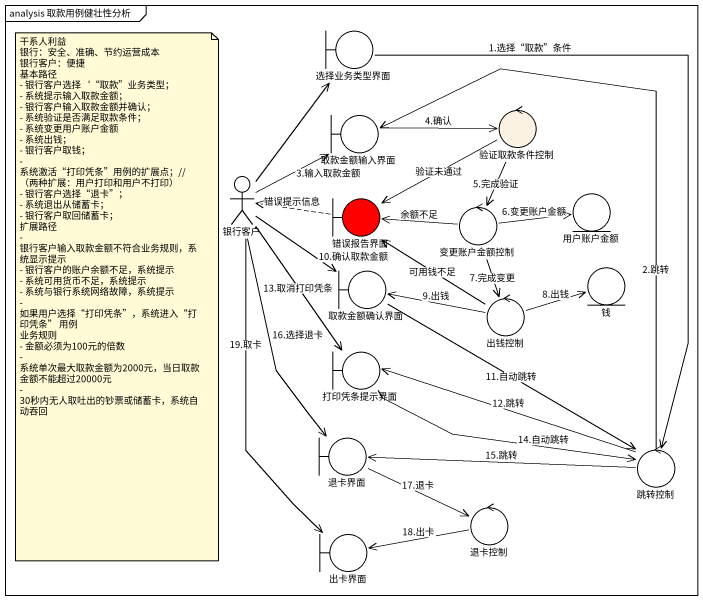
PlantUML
@startuml
mainframe analysis 取款用例健壮性分析
boundary 选择业务类型界面
boundary 取款金额输入界面
control 验证取款条件控制 #FCF2E3
actor 银行客户
boundary 错误报告界面 #FF0000
entity 用户账户金额
control 变更账户金额控制
boundary 取款金额确认界面
entity 钱
control 出钱控制
boundary 打印凭条提示界面
boundary 退卡界面
control 跳转控制
control 退卡控制
boundary 出卡界面
选择业务类型界面 --> 跳转控制 : 1.选择“取款”条件
取款金额输入界面 -right-> 验证取款条件控制 : 4.确认
验证取款条件控制 -left-> 错误报告界面 : 验证未通过
验证取款条件控制 --> 变更账户金额控制 : 5.完成验证
银行客户 -up-> 选择业务类型界面
银行客户 -up-> 取款金额输入界面 : 3.输入取款金额
银行客户 --> 取款金额确认界面 : 10.确认取款金额
银行客户 --> 打印凭条提示界面 : 13.取消打印凭条
银行客户 --> 退卡界面 : 16.选择退卡
银行客户 --> 出卡界面 : 19.取卡
错误报告界面 .left.> 银行客户 : 错误提示信息
变更账户金额控制 -left-> 错误报告界面 : 余额不足
变更账户金额控制 -right-> 用户账户金额 : 6.变更账户金额
变更账户金额控制 --> 出钱控制 : 7.完成变更
取款金额确认界面 --> 跳转控制 : 11.自动跳转
出钱控制 -up-> 错误报告界面 : 可用钱不足
出钱控制 -left-> 取款金额确认界面 : 9.出钱
出钱控制 -right-> 钱 : 8.出钱
打印凭条提示界面 -right-> 跳转控制 : 14.自动跳转
退卡界面 -right-> 退卡控制 : 17.退卡
跳转控制 -up-> 取款金额输入界面 : 2.跳转
跳转控制 -left-> 打印凭条提示界面 : 12.跳转
跳转控制 -left-> 退卡界面 : 15.跳转
退卡控制 -left-> 出卡界面 : 18.出卡
note as N1
  干系人利益
  银行：安全、准确、节约运营成本
  银行客户：便捷
  基本路径
  - 银行客户选择‘“取款”业务类型；
  - 系统提示输入取款金额；
  - 银行客户输入取款金额并确认；
  - 系统验证是否满足取款条件；
  - 系统变更用户账户金额
  - 系统出钱；
  - 银行客户取钱；
  - 系统激活“打印凭条”用例的扩展点；//（两种扩展：用户打印和用户不打印）
  - 银行客户选择“退卡”；
  - 系统退出从储蓄卡；
  - 银行客户取回储蓄卡；
  扩展路径
  - 银行客户输入取款金额不符合业务规则，系统显示提示
  - 银行客户的账户余额不足，系统提示
  - 系统可用货币不足，系统提示
  - 系统与银行系统网络故障，系统提示
  - 如果用户选择“打印凭条”，系统进入“打印凭条” 用例
  业务规则
  - 金额必须为100元的倍数
  - 系统单次最大取款金额为2000元，当日取款金额不能超过20000元
  - 30秒内无人取吐出的钞票或储蓄卡，系统自动吞回
end note
@enduml
